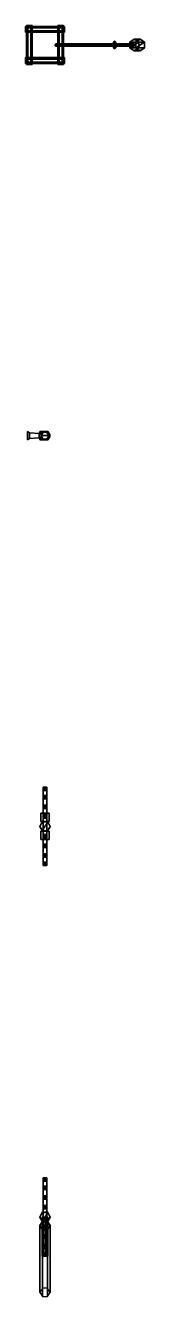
# Model space of a CAD drawing. Header units: millimetres. Extents: x -12.5 to 2.5, y -62 to 3.8.
# Drawn here: x -0.5 to 2.54, y -62.04 to -29.5 of the extents above; entities that cross this region are included whole.
import ezdxf

# ---------------------------------------------------------------- set-up
doc = ezdxf.new("R2010")
doc.units = ezdxf.units.MM

msp = doc.modelspace()

# ---------------------------------------------------------------- linework, layer by layer
for points in [[(0.5, -29.525, 0.19), (0.5, -29.562, 0.125), (-0.5, -29.562, 0.125), (-0.5, -29.525, 0.19)], [(-0.5, -29.675, 0.19), (-0.5, -29.525, 0.19), (-0.5, -29.562, 0.125), (-0.5, -29.637, 0.125)], [(-0.5, -29.675, 0.06), (-0.5, -29.525, 0.06), (-0.5, -29.562, -0.005), (-0.5, -29.637, -0.005)], [(0.5, -29.525, 0.06), (0.5, -29.562, -0.005), (-0.5, -29.562, -0.005), (-0.5, -29.525, 0.06)], [(-0.5, -29.637, 0.125), (-0.5, -29.562, 0.125), (-0.5, -29.525, 0.06), (-0.5, -29.675, 0.06)], [(0.5, -29.562, 0.125), (0.5, -29.525, 0.06), (-0.5, -29.525, 0.06), (-0.5, -29.562, 0.125)], [(0.5, -29.562, 0.385), (0.5, -29.525, 0.32), (-0.5, -29.525, 0.32), (-0.5, -29.562, 0.385)], [(-0.5, -29.637, 0.385), (-0.5, -29.562, 0.385), (-0.5, -29.525, 0.32), (-0.5, -29.675, 0.32)], [(0.5, -29.525, 0.32), (0.5, -29.562, 0.255), (-0.5, -29.562, 0.255), (-0.5, -29.525, 0.32)], [(-0.5, -29.675, 0.32), (-0.5, -29.525, 0.32), (-0.5, -29.562, 0.255), (-0.5, -29.637, 0.255)], [(0.5, -29.562, 0.255), (0.5, -29.525, 0.19), (-0.5, -29.525, 0.19), (-0.5, -29.562, 0.255)], [(-0.5, -29.637, 0.255), (-0.5, -29.562, 0.255), (-0.5, -29.525, 0.19), (-0.5, -29.675, 0.19)], [(-0.5, -29.637, 0.515), (-0.5, -29.562, 0.515), (-0.5, -29.525, 0.45), (-0.5, -29.675, 0.45)], [(0.5, -29.562, 0.515), (0.5, -29.525, 0.45), (-0.5, -29.525, 0.45), (-0.5, -29.562, 0.515)], [(-0.5, -29.675, 0.45), (-0.5, -29.525, 0.45), (-0.5, -29.562, 0.385), (-0.5, -29.637, 0.385)], [(0.5, -29.525, 0.45), (0.5, -29.562, 0.385), (-0.5, -29.562, 0.385), (-0.5, -29.525, 0.45)], [(0.5, -29.637, 0.515), (0.5, -29.562, 0.515), (-0.5, -29.562, 0.515), (-0.5, -29.637, 0.515)], [(-0.362, -29.5, 0.125), (-0.438, -29.5, 0.125), (-0.475, -29.5, 0.19), (-0.325, -29.5, 0.19)], [(-0.475, -29.5, 0.19), (-0.438, -29.5, 0.125), (-0.438, -30.5, 0.125), (-0.475, -30.5, 0.19)], [(-0.475, -29.5, 0.06), (-0.438, -29.5, -0.005), (-0.438, -30.5, -0.005), (-0.475, -30.5, 0.06)], [(-0.362, -29.5, -0.005), (-0.438, -29.5, -0.005), (-0.475, -29.5, 0.06), (-0.325, -29.5, 0.06)], [(-0.438, -29.5, 0.125), (-0.475, -29.5, 0.06), (-0.475, -30.5, 0.06), (-0.438, -30.5, 0.125)], [(-0.325, -29.5, 0.06), (-0.475, -29.5, 0.06), (-0.438, -29.5, 0.125), (-0.362, -29.5, 0.125)], [(-0.325, -29.5, 0.32), (-0.475, -29.5, 0.32), (-0.438, -29.5, 0.385), (-0.362, -29.5, 0.385)], [(-0.438, -29.5, 0.385), (-0.475, -29.5, 0.32), (-0.475, -30.5, 0.32), (-0.438, -30.5, 0.385)], [(-0.362, -29.5, 0.255), (-0.438, -29.5, 0.255), (-0.475, -29.5, 0.32), (-0.325, -29.5, 0.32)], [(-0.475, -29.5, 0.32), (-0.438, -29.5, 0.255), (-0.438, -30.5, 0.255), (-0.475, -30.5, 0.32)], [(-0.325, -29.5, 0.19), (-0.475, -29.5, 0.19), (-0.438, -29.5, 0.255), (-0.362, -29.5, 0.255)], [(-0.438, -29.5, 0.255), (-0.475, -29.5, 0.19), (-0.475, -30.5, 0.19), (-0.438, -30.5, 0.255)], [(-0.438, -29.5, 0.515), (-0.475, -29.5, 0.45), (-0.475, -30.5, 0.45), (-0.438, -30.5, 0.515)], [(-0.325, -29.5, 0.45), (-0.475, -29.5, 0.45), (-0.438, -29.5, 0.515), (-0.362, -29.5, 0.515)], [(-0.475, -29.5, 0.45), (-0.438, -29.5, 0.385), (-0.438, -30.5, 0.385), (-0.475, -30.5, 0.45)], [(-0.362, -29.5, 0.385), (-0.438, -29.5, 0.385), (-0.475, -29.5, 0.45), (-0.325, -29.5, 0.45)], [(-0.362, -29.5, 0.515), (-0.438, -29.5, 0.515), (-0.438, -30.5, 0.515), (-0.362, -30.5, 0.515)], [(-0.362, -29.5, 0.125), (-0.325, -29.5, 0.19), (-0.325, -30.5, 0.19), (-0.362, -30.5, 0.125)], [(-0.362, -29.5, -0.005), (-0.325, -29.5, 0.06), (-0.325, -30.5, 0.06), (-0.362, -30.5, -0.005)], [(-0.325, -29.5, 0.06), (-0.362, -29.5, 0.125), (-0.362, -30.5, 0.125), (-0.325, -30.5, 0.06)], [(-0.325, -29.5, 0.32), (-0.362, -29.5, 0.385), (-0.362, -30.5, 0.385), (-0.325, -30.5, 0.32)], [(-0.362, -29.5, 0.255), (-0.325, -29.5, 0.32), (-0.325, -30.5, 0.32), (-0.362, -30.5, 0.255)], [(-0.325, -29.5, 0.19), (-0.362, -29.5, 0.255), (-0.362, -30.5, 0.255), (-0.325, -30.5, 0.19)], [(-0.325, -29.5, 0.45), (-0.362, -29.5, 0.515), (-0.362, -30.5, 0.515), (-0.325, -30.5, 0.45)], [(-0.362, -29.5, 0.385), (-0.325, -29.5, 0.45), (-0.325, -30.5, 0.45), (-0.362, -30.5, 0.385)], [(0.325, -29.5, 0.19), (0.362, -29.5, 0.125), (0.362, -30.5, 0.125), (0.325, -30.5, 0.19)], [(0.438, -29.5, 0.125), (0.362, -29.5, 0.125), (0.325, -29.5, 0.19), (0.475, -29.5, 0.19)], [(0.438, -29.5, -0.005), (0.362, -29.5, -0.005), (0.325, -29.5, 0.06), (0.475, -29.5, 0.06)], [(0.325, -29.5, 0.06), (0.362, -29.5, -0.005), (0.362, -30.5, -0.005), (0.325, -30.5, 0.06)], [(0.475, -29.5, 0.06), (0.325, -29.5, 0.06), (0.362, -29.5, 0.125), (0.438, -29.5, 0.125)], [(0.362, -29.5, 0.125), (0.325, -29.5, 0.06), (0.325, -30.5, 0.06), (0.362, -30.5, 0.125)], [(0.362, -29.5, 0.385), (0.325, -29.5, 0.32), (0.325, -30.5, 0.32), (0.362, -30.5, 0.385)], [(0.475, -29.5, 0.32), (0.325, -29.5, 0.32), (0.362, -29.5, 0.385), (0.438, -29.5, 0.385)], [(0.325, -29.5, 0.32), (0.362, -29.5, 0.255), (0.362, -30.5, 0.255), (0.325, -30.5, 0.32)], [(0.438, -29.5, 0.255), (0.362, -29.5, 0.255), (0.325, -29.5, 0.32), (0.475, -29.5, 0.32)], [(0.362, -29.5, 0.255), (0.325, -29.5, 0.19), (0.325, -30.5, 0.19), (0.362, -30.5, 0.255)], [(0.475, -29.5, 0.19), (0.325, -29.5, 0.19), (0.362, -29.5, 0.255), (0.438, -29.5, 0.255)], [(0.475, -29.5, 0.45), (0.325, -29.5, 0.45), (0.362, -29.5, 0.515), (0.438, -29.5, 0.515)], [(0.362, -29.5, 0.515), (0.325, -29.5, 0.45), (0.325, -30.5, 0.45), (0.362, -30.5, 0.515)], [(0.438, -29.5, 0.385), (0.362, -29.5, 0.385), (0.325, -29.5, 0.45), (0.475, -29.5, 0.45)], [(0.325, -29.5, 0.45), (0.362, -29.5, 0.385), (0.362, -30.5, 0.385), (0.325, -30.5, 0.45)], [(0.438, -29.5, 0.515), (0.362, -29.5, 0.515), (0.362, -30.5, 0.515), (0.438, -30.5, 0.515)], [(0.438, -29.5, 0.125), (0.475, -29.5, 0.19), (0.475, -30.5, 0.19), (0.438, -30.5, 0.125)], [(0.438, -29.5, -0.005), (0.475, -29.5, 0.06), (0.475, -30.5, 0.06), (0.438, -30.5, -0.005)], [(0.475, -29.5, 0.06), (0.438, -29.5, 0.125), (0.438, -30.5, 0.125), (0.475, -30.5, 0.06)], [(0.475, -29.5, 0.32), (0.438, -29.5, 0.385), (0.438, -30.5, 0.385), (0.475, -30.5, 0.32)], [(0.438, -29.5, 0.255), (0.475, -29.5, 0.32), (0.475, -30.5, 0.32), (0.438, -30.5, 0.255)], [(0.475, -29.5, 0.19), (0.438, -29.5, 0.255), (0.438, -30.5, 0.255), (0.475, -30.5, 0.19)], [(0.475, -29.5, 0.45), (0.438, -29.5, 0.515), (0.438, -30.5, 0.515), (0.475, -30.5, 0.45)], [(0.438, -29.5, 0.385), (0.475, -29.5, 0.45), (0.475, -30.5, 0.45), (0.438, -30.5, 0.385)], [(0.5, -29.637, 0.125), (0.5, -29.562, 0.125), (0.5, -29.525, 0.19), (0.5, -29.675, 0.19)], [(0.5, -29.637, -0.005), (0.5, -29.562, -0.005), (0.5, -29.525, 0.06), (0.5, -29.675, 0.06)], [(0.5, -29.675, 0.06), (0.5, -29.525, 0.06), (0.5, -29.562, 0.125), (0.5, -29.637, 0.125)], [(0.5, -29.675, 0.32), (0.5, -29.525, 0.32), (0.5, -29.562, 0.385), (0.5, -29.637, 0.385)], [(0.5, -29.637, 0.255), (0.5, -29.562, 0.255), (0.5, -29.525, 0.32), (0.5, -29.675, 0.32)], [(0.5, -29.675, 0.19), (0.5, -29.525, 0.19), (0.5, -29.562, 0.255), (0.5, -29.637, 0.255)], [(0.5, -29.675, 0.45), (0.5, -29.525, 0.45), (0.5, -29.562, 0.515), (0.5, -29.637, 0.515)], [(0.5, -29.637, 0.385), (0.5, -29.562, 0.385), (0.5, -29.525, 0.45), (0.5, -29.675, 0.45)], [(0.5, -29.637, 0.125), (0.5, -29.675, 0.19), (-0.5, -29.675, 0.19), (-0.5, -29.637, 0.125)], [(0.5, -29.637, -0.005), (0.5, -29.675, 0.06), (-0.5, -29.675, 0.06), (-0.5, -29.637, -0.005)], [(0.5, -29.675, 0.06), (0.5, -29.637, 0.125), (-0.5, -29.637, 0.125), (-0.5, -29.675, 0.06)], [(0.5, -29.675, 0.32), (0.5, -29.637, 0.385), (-0.5, -29.637, 0.385), (-0.5, -29.675, 0.32)], [(0.5, -29.637, 0.255), (0.5, -29.675, 0.32), (-0.5, -29.675, 0.32), (-0.5, -29.637, 0.255)], [(0.5, -29.675, 0.19), (0.5, -29.637, 0.255), (-0.5, -29.637, 0.255), (-0.5, -29.675, 0.19)], [(0.5, -29.675, 0.45), (0.5, -29.637, 0.515), (-0.5, -29.637, 0.515), (-0.5, -29.675, 0.45)], [(0.5, -29.637, 0.385), (0.5, -29.675, 0.45), (-0.5, -29.675, 0.45), (-0.5, -29.637, 0.385)], [(1.78, -29.95, 1.27), (1.73, -30, 1.27), (1.75, -29.93, 1.47), (1.78, -29.9, 1.47)], [(1.73, -30, 1.27), (1.78, -30, 1.381), (1.78, -29.96, 1.47), (1.75, -29.93, 1.47)], [(1.78, -29.9, 1.47), (1.75, -29.93, 1.47), (1.78, -29.96, 1.47), (1.81, -29.93, 1.47)], [(1.83, -30, 1.27), (1.78, -29.95, 1.27), (1.78, -29.9, 1.47), (1.81, -29.93, 1.47)], [(1.78, -30, 1.381), (1.83, -30, 1.27), (1.81, -29.93, 1.47), (1.78, -29.96, 1.47)], [(2.43, -29.85, 0.324), (2.318, -29.925, 0.259), (2.167, -29.925, 0.519), (2.28, -29.85, 0.584)], [(2.28, -29.85, 0.584), (2.167, -29.925, 0.519), (2.167, -30.075, 0.519), (2.393, -29.925, 0.649)], [(2.318, -29.925, 0.259), (2.318, -30.075, 0.259), (2.167, -30.075, 0.519), (2.167, -29.925, 0.519)], [(2.393, -29.925, 0.649), (2.167, -30.075, 0.519), (2.28, -30.15, 0.584), (2.393, -30.075, 0.649)], [(2.542, -29.925, 0.389), (2.43, -29.85, 0.324), (2.28, -29.85, 0.584), (2.393, -29.925, 0.649)], [(2.542, -29.925, 0.389), (2.318, -30.075, 0.259), (2.318, -29.925, 0.259), (2.43, -29.85, 0.324)], [(2.542, -30.075, 0.389), (2.43, -30.15, 0.324), (2.318, -30.075, 0.259), (2.542, -29.925, 0.389)], [(2.542, -30.075, 0.389), (2.542, -29.925, 0.389), (2.393, -29.925, 0.649), (2.393, -30.075, 0.649)], [(2.28, -29.97, 0.584), (2.254, -30, 0.569), (0.254, -30, 4.033), (0.28, -29.97, 4.048)], [(0.28, -29.97, 4.048), (0.254, -30, 4.033), (0.28, -30.03, 4.048), (0.306, -30, 4.063)], [(2.254, -30, 0.569), (2.28, -30.03, 0.584), (0.28, -30.03, 4.048), (0.254, -30, 4.033)], [(0.28, -29.99), (0.27, -30), (0.27, -30, 4.005), (0.28, -29.99, 4.01)], [(0.27, -30), (0.28, -30.01), (0.28, -30.01, 4.01), (0.27, -30, 4.005)], [(2.306, -30, 0.599), (2.28, -29.97, 0.584), (0.28, -29.97, 4.048), (0.306, -30, 4.063)], [(0.29, -30), (0.28, -29.99), (0.28, -29.99, 4.01), (0.29, -30, 3.971)], [(2.28, -30.03, 0.584), (2.306, -30, 0.599), (0.306, -30, 4.063), (0.28, -30.03, 4.048)], [(0.28, -30.01), (0.29, -30), (0.29, -30, 3.971), (0.28, -30.01, 4.01)], [(1.78, -29.95), (1.73, -30), (1.73, -30, 1.27), (1.78, -29.95, 1.27)], [(1.78, -30, 1.381), (1.73, -30, 1.27), (1.75, -30.07, 1.47), (1.78, -30.04, 1.47)], [(1.73, -30, 1.27), (1.78, -30.05, 1.27), (1.78, -30.1, 1.47), (1.75, -30.07, 1.47)], [(1.73, -30), (1.78, -30.05), (1.78, -30.05, 1.27), (1.73, -30, 1.27)], [(1.78, -30.04, 1.47), (1.75, -30.07, 1.47), (1.78, -30.1, 1.47), (1.81, -30.07, 1.47)], [(1.83, -30), (1.78, -29.95), (1.78, -29.95, 1.27), (1.83, -30, 1.27)], [(1.83, -30, 1.27), (1.78, -30, 1.381), (1.78, -30.04, 1.47), (1.81, -30.07, 1.47)], [(1.78, -30.05, 1.27), (1.83, -30, 1.27), (1.81, -30.07, 1.47), (1.78, -30.1, 1.47)], [(1.78, -30.05), (1.83, -30), (1.83, -30, 1.27), (1.78, -30.05, 1.27)], [(2.318, -30.075, 0.259), (2.43, -30.15, 0.324), (2.28, -30.15, 0.584), (2.167, -30.075, 0.519)], [(2.43, -30.15, 0.324), (2.542, -30.075, 0.389), (2.393, -30.075, 0.649), (2.28, -30.15, 0.584)], [(0.5, -30.363, 0.125), (0.5, -30.325, 0.06), (-0.5, -30.325, 0.06), (-0.5, -30.363, 0.125)], [(0.5, -30.325, 0.06), (0.5, -30.363, -0.005), (-0.5, -30.363, -0.005), (-0.5, -30.325, 0.06)], [(-0.5, -30.438, 0.125), (-0.5, -30.363, 0.125), (-0.5, -30.325, 0.06), (-0.5, -30.475, 0.06)], [(-0.5, -30.475, 0.06), (-0.5, -30.325, 0.06), (-0.5, -30.363, -0.005), (-0.5, -30.438, -0.005)], [(0.5, -30.325, 0.19), (0.5, -30.363, 0.125), (-0.5, -30.363, 0.125), (-0.5, -30.325, 0.19)], [(-0.5, -30.475, 0.19), (-0.5, -30.325, 0.19), (-0.5, -30.363, 0.125), (-0.5, -30.438, 0.125)], [(0.5, -30.363, 0.255), (0.5, -30.325, 0.19), (-0.5, -30.325, 0.19), (-0.5, -30.363, 0.255)], [(-0.5, -30.438, 0.255), (-0.5, -30.363, 0.255), (-0.5, -30.325, 0.19), (-0.5, -30.475, 0.19)], [(-0.5, -30.475, 0.45), (-0.5, -30.325, 0.45), (-0.5, -30.363, 0.385), (-0.5, -30.438, 0.385)], [(0.5, -30.325, 0.45), (0.5, -30.363, 0.385), (-0.5, -30.363, 0.385), (-0.5, -30.325, 0.45)], [(0.5, -30.325, 0.32), (0.5, -30.363, 0.255), (-0.5, -30.363, 0.255), (-0.5, -30.325, 0.32)], [(-0.5, -30.475, 0.32), (-0.5, -30.325, 0.32), (-0.5, -30.363, 0.255), (-0.5, -30.438, 0.255)], [(0.5, -30.363, 0.385), (0.5, -30.325, 0.32), (-0.5, -30.325, 0.32), (-0.5, -30.363, 0.385)], [(-0.5, -30.438, 0.385), (-0.5, -30.363, 0.385), (-0.5, -30.325, 0.32), (-0.5, -30.475, 0.32)], [(-0.5, -30.438, 0.515), (-0.5, -30.363, 0.515), (-0.5, -30.325, 0.45), (-0.5, -30.475, 0.45)], [(0.5, -30.363, 0.515), (0.5, -30.325, 0.45), (-0.5, -30.325, 0.45), (-0.5, -30.363, 0.515)], [(0.5, -30.438, 0.515), (0.5, -30.363, 0.515), (-0.5, -30.363, 0.515), (-0.5, -30.438, 0.515)], [(0.5, -30.475, 0.06), (0.5, -30.438, 0.125), (-0.5, -30.438, 0.125), (-0.5, -30.475, 0.06)], [(0.5, -30.438, -0.005), (0.5, -30.475, 0.06), (-0.5, -30.475, 0.06), (-0.5, -30.438, -0.005)], [(0.5, -30.438, 0.125), (0.5, -30.475, 0.19), (-0.5, -30.475, 0.19), (-0.5, -30.438, 0.125)], [(0.5, -30.475, 0.19), (0.5, -30.438, 0.255), (-0.5, -30.438, 0.255), (-0.5, -30.475, 0.19)], [(0.5, -30.438, 0.385), (0.5, -30.475, 0.45), (-0.5, -30.475, 0.45), (-0.5, -30.438, 0.385)], [(0.5, -30.438, 0.255), (0.5, -30.475, 0.32), (-0.5, -30.475, 0.32), (-0.5, -30.438, 0.255)], [(0.5, -30.475, 0.32), (0.5, -30.438, 0.385), (-0.5, -30.438, 0.385), (-0.5, -30.475, 0.32)], [(0.5, -30.475, 0.45), (0.5, -30.438, 0.515), (-0.5, -30.438, 0.515), (-0.5, -30.475, 0.45)], [(-0.325, -30.5, 0.19), (-0.475, -30.5, 0.19), (-0.438, -30.5, 0.125), (-0.362, -30.5, 0.125)], [(-0.325, -30.5, 0.06), (-0.475, -30.5, 0.06), (-0.438, -30.5, -0.005), (-0.362, -30.5, -0.005)], [(-0.362, -30.5, 0.125), (-0.438, -30.5, 0.125), (-0.475, -30.5, 0.06), (-0.325, -30.5, 0.06)], [(-0.362, -30.5, 0.385), (-0.438, -30.5, 0.385), (-0.475, -30.5, 0.32), (-0.325, -30.5, 0.32)], [(-0.325, -30.5, 0.32), (-0.475, -30.5, 0.32), (-0.438, -30.5, 0.255), (-0.362, -30.5, 0.255)], [(-0.362, -30.5, 0.255), (-0.438, -30.5, 0.255), (-0.475, -30.5, 0.19), (-0.325, -30.5, 0.19)], [(-0.362, -30.5, 0.515), (-0.438, -30.5, 0.515), (-0.475, -30.5, 0.45), (-0.325, -30.5, 0.45)], [(-0.325, -30.5, 0.45), (-0.475, -30.5, 0.45), (-0.438, -30.5, 0.385), (-0.362, -30.5, 0.385)], [(0.475, -30.5, 0.19), (0.325, -30.5, 0.19), (0.362, -30.5, 0.125), (0.438, -30.5, 0.125)], [(0.475, -30.5, 0.06), (0.325, -30.5, 0.06), (0.362, -30.5, -0.005), (0.438, -30.5, -0.005)], [(0.438, -30.5, 0.125), (0.362, -30.5, 0.125), (0.325, -30.5, 0.06), (0.475, -30.5, 0.06)], [(0.438, -30.5, 0.385), (0.362, -30.5, 0.385), (0.325, -30.5, 0.32), (0.475, -30.5, 0.32)], [(0.475, -30.5, 0.32), (0.325, -30.5, 0.32), (0.362, -30.5, 0.255), (0.438, -30.5, 0.255)], [(0.438, -30.5, 0.255), (0.362, -30.5, 0.255), (0.325, -30.5, 0.19), (0.475, -30.5, 0.19)], [(0.438, -30.5, 0.515), (0.362, -30.5, 0.515), (0.325, -30.5, 0.45), (0.475, -30.5, 0.45)], [(0.475, -30.5, 0.45), (0.325, -30.5, 0.45), (0.362, -30.5, 0.385), (0.438, -30.5, 0.385)], [(0.5, -30.475, 0.06), (0.5, -30.325, 0.06), (0.5, -30.363, 0.125), (0.5, -30.438, 0.125)], [(0.5, -30.438, -0.005), (0.5, -30.363, -0.005), (0.5, -30.325, 0.06), (0.5, -30.475, 0.06)], [(0.5, -30.438, 0.125), (0.5, -30.363, 0.125), (0.5, -30.325, 0.19), (0.5, -30.475, 0.19)], [(0.5, -30.475, 0.19), (0.5, -30.325, 0.19), (0.5, -30.363, 0.255), (0.5, -30.438, 0.255)], [(0.5, -30.438, 0.385), (0.5, -30.363, 0.385), (0.5, -30.325, 0.45), (0.5, -30.475, 0.45)], [(0.5, -30.438, 0.255), (0.5, -30.363, 0.255), (0.5, -30.325, 0.32), (0.5, -30.475, 0.32)], [(0.5, -30.475, 0.32), (0.5, -30.325, 0.32), (0.5, -30.363, 0.385), (0.5, -30.438, 0.385)], [(0.5, -30.475, 0.45), (0.5, -30.325, 0.45), (0.5, -30.363, 0.515), (0.5, -30.438, 0.515)], [(-0.4, -40.071, 4.481), (-0.4, -39.929, 4.481), (-0.45, -39.894, 4.516), (-0.45, -40.106, 4.516)], [(-0.4, -39.929, 4.481), (-0.4, -39.929, 4.339), (-0.45, -39.894, 4.304), (-0.45, -39.894, 4.516)], [(-0.4, -39.929, 4.339), (-0.4, -40.071, 4.339), (-0.45, -40.106, 4.304), (-0.45, -39.894, 4.304)], [(-0.4, -39.929, 4.339), (-0.4, -39.929, 4.481), (-0.45, -39.894, 4.516), (-0.45, -39.894, 4.304)], [(-0.4, -39.929, 4.481), (-0.4, -40.071, 4.481), (-0.45, -40.106, 4.516), (-0.45, -39.894, 4.516)], [(-0.4, -40.071, 4.339), (-0.4, -39.929, 4.339), (-0.45, -39.894, 4.304), (-0.45, -40.106, 4.304)], [(-0.15, -40.053, 4.463), (-0.15, -39.947, 4.463), (-0.4, -39.929, 4.481), (-0.4, -40.071, 4.481)], [(-0.15, -39.947, 4.463), (-0.15, -39.947, 4.357), (-0.4, -39.929, 4.339), (-0.4, -39.929, 4.481)], [(-0.15, -39.947, 4.357), (-0.15, -40.053, 4.357), (-0.4, -40.071, 4.339), (-0.4, -39.929, 4.339)], [(-0.15, -39.947, 4.357), (-0.15, -39.947, 4.463), (-0.4, -39.929, 4.481), (-0.4, -39.929, 4.339)], [(-0.15, -40.053, 4.357), (-0.15, -39.947, 4.357), (-0.4, -39.929, 4.339), (-0.4, -40.071, 4.339)], [(-0.15, -39.947, 4.463), (-0.15, -40.053, 4.463), (-0.4, -40.071, 4.481), (-0.4, -39.929, 4.481)], [(-0.1, -40.053, 4.463), (-0.1, -39.947, 4.463), (-0.15, -39.947, 4.463), (-0.15, -40.053, 4.463)], [(-0.1, -39.947, 4.463), (-0.1, -39.947, 4.357), (-0.15, -39.947, 4.357), (-0.15, -39.947, 4.463)], [(-0.1, -39.947, 4.357), (-0.1, -40.053, 4.357), (-0.15, -40.053, 4.357), (-0.15, -39.947, 4.357)], [(-0.1, -39.947, 4.357), (-0.1, -39.947, 4.463), (-0.15, -39.947, 4.463), (-0.15, -39.947, 4.357)], [(-0.1, -40.053, 4.357), (-0.1, -39.947, 4.357), (-0.15, -39.947, 4.357), (-0.15, -40.053, 4.357)], [(-0.1, -39.947, 4.463), (-0.1, -40.053, 4.463), (-0.15, -40.053, 4.463), (-0.15, -39.947, 4.463)], [(0.06, -39.9, 4.42), (0.07, -39.89, 4.41), (-0.13, -39.89, 4.41), (-0.12, -39.9, 4.42)], [(0.07, -39.89, 4.41), (0.06, -39.9, 4.4), (-0.12, -39.9, 4.4), (-0.13, -39.89, 4.41)], [(-0.12, -39.9, 4.42), (-0.13, -39.89, 4.41), (-0.13, -39.95, 4.41), (-0.12, -39.95, 4.42)], [(-0.13, -39.89, 4.41), (-0.12, -39.9, 4.4), (-0.12, -39.95, 4.4), (-0.13, -39.95, 4.41)], [(0.05, -39.91, 4.41), (0.06, -39.9, 4.42), (-0.12, -39.9, 4.42), (-0.11, -39.91, 4.41)], [(0.06, -39.9, 4.4), (0.05, -39.91, 4.41), (-0.11, -39.91, 4.41), (-0.12, -39.9, 4.4)], [(-0.11, -39.91, 4.41), (-0.12, -39.9, 4.42), (-0.12, -39.95, 4.42), (-0.11, -39.95, 4.41)], [(-0.12, -39.9, 4.4), (-0.11, -39.91, 4.41), (-0.11, -39.95, 4.41), (-0.12, -39.95, 4.4)], [(-0.05, -39.913), (-0.1, -40), (-0.1, -40, 4.5), (-0.05, -39.913, 4.5)], [(0.05, -39.913, 4.5), (-0.05, -39.913, 4.5), (-0.1, -40, 4.5), (0.1, -40, 4.5)], [(-0.1, -39.947, 4.357), (-0.1, -40.053, 4.357), (-0.1, -40.053, 4.463), (-0.1, -39.947, 4.463)], [(-0.1, -40.053, 4.357), (-0.1, -39.947, 4.357), (-0.1, -39.947, 4.463), (-0.1, -40.053, 4.463)], [(-0.1, -40), (-0.05, -40.087), (-0.05, -40.087, 4.5), (-0.1, -40, 4.5)], [(0.1, -40, 4.5), (-0.1, -40, 4.5), (-0.05, -40.087, 4.5), (0.05, -40.087, 4.5)], [(0.05, -39.913), (-0.05, -39.913), (-0.05, -39.913, 4.5), (0.05, -39.913, 4.5)], [(0.11, -39.98, 4.4), (0.1, -39.99, 4.41), (0.05, -39.91, 4.41), (0.06, -39.9, 4.4)], [(0.1, -39.99, 4.41), (0.11, -39.98, 4.42), (0.06, -39.9, 4.42), (0.05, -39.91, 4.41)], [(0.1, -40), (0.05, -39.913), (0.05, -39.913, 4.5), (0.1, -40, 4.5)], [(0.05, -40.087), (0.1, -40), (0.1, -40, 4.5), (0.05, -40.087, 4.5)], [(0.06, -40.1, 4.4), (0.05, -40.09, 4.41), (0.1, -40.01, 4.41), (0.11, -40.02, 4.4)], [(0.05, -40.09, 4.41), (0.06, -40.1, 4.42), (0.11, -40.02, 4.42), (0.1, -40.01, 4.41)], [(0.12, -39.97, 4.41), (0.11, -39.98, 4.4), (0.06, -39.9, 4.4), (0.07, -39.89, 4.41)], [(0.11, -39.98, 4.42), (0.12, -39.97, 4.41), (0.07, -39.89, 4.41), (0.06, -39.9, 4.42)], [(0.11, -40.02, 4.4), (0.1, -40.01, 4.41), (0.1, -39.99, 4.41), (0.11, -39.98, 4.4)], [(0.1, -40.01, 4.41), (0.11, -40.02, 4.42), (0.11, -39.98, 4.42), (0.1, -39.99, 4.41)], [(0.12, -40.03, 4.41), (0.11, -40.02, 4.4), (0.11, -39.98, 4.4), (0.12, -39.97, 4.41)], [(0.11, -40.02, 4.42), (0.12, -40.03, 4.41), (0.12, -39.97, 4.41), (0.11, -39.98, 4.42)], [(-0.4, -40.071, 4.339), (-0.4, -40.071, 4.481), (-0.45, -40.106, 4.516), (-0.45, -40.106, 4.304)], [(-0.4, -40.071, 4.481), (-0.4, -40.071, 4.339), (-0.45, -40.106, 4.304), (-0.45, -40.106, 4.516)], [(-0.15, -40.053, 4.357), (-0.15, -40.053, 4.463), (-0.4, -40.071, 4.481), (-0.4, -40.071, 4.339)], [(-0.15, -40.053, 4.463), (-0.15, -40.053, 4.357), (-0.4, -40.071, 4.339), (-0.4, -40.071, 4.481)], [(-0.1, -40.053, 4.357), (-0.1, -40.053, 4.463), (-0.15, -40.053, 4.463), (-0.15, -40.053, 4.357)], [(-0.1, -40.053, 4.463), (-0.1, -40.053, 4.357), (-0.15, -40.053, 4.357), (-0.15, -40.053, 4.463)], [(-0.12, -40.1, 4.4), (-0.13, -40.11, 4.41), (-0.13, -40.05, 4.41), (-0.12, -40.05, 4.4)], [(-0.13, -40.11, 4.41), (-0.12, -40.1, 4.42), (-0.12, -40.05, 4.42), (-0.13, -40.05, 4.41)], [(0.06, -40.1, 4.4), (0.07, -40.11, 4.41), (-0.13, -40.11, 4.41), (-0.12, -40.1, 4.4)], [(0.07, -40.11, 4.41), (0.06, -40.1, 4.42), (-0.12, -40.1, 4.42), (-0.13, -40.11, 4.41)], [(-0.11, -40.09, 4.41), (-0.12, -40.1, 4.4), (-0.12, -40.05, 4.4), (-0.11, -40.05, 4.41)], [(-0.12, -40.1, 4.42), (-0.11, -40.09, 4.41), (-0.11, -40.05, 4.41), (-0.12, -40.05, 4.42)], [(0.05, -40.09, 4.41), (0.06, -40.1, 4.4), (-0.12, -40.1, 4.4), (-0.11, -40.09, 4.41)], [(0.06, -40.1, 4.42), (0.05, -40.09, 4.41), (-0.11, -40.09, 4.41), (-0.12, -40.1, 4.42)], [(-0.05, -40.087), (0.05, -40.087), (0.05, -40.087, 4.5), (-0.05, -40.087, 4.5)], [(0.07, -40.11, 4.41), (0.06, -40.1, 4.4), (0.11, -40.02, 4.4), (0.12, -40.03, 4.41)], [(0.06, -40.1, 4.42), (0.07, -40.11, 4.41), (0.12, -40.03, 4.41), (0.11, -40.02, 4.42)], [(-0.025, -48.997, 6.22), (-0.05, -49.04, 6.22), (-0.02, -49.04, 6.32), (-0.01, -49.023, 6.32)], [(0.025, -48.997, 6.22), (-0.025, -49.083, 6.22), (-0.05, -49.04, 6.22), (-0.025, -48.997, 6.22)], [(-0.05, -51, 6.02), (-0.05, -51, 6.12), (-0.05, -49, 6.12), (-0.05, -49, 6.02)], [(0.05, -49, 6.02), (0.05, -51, 6.02), (-0.05, -51, 6.02), (-0.05, -49, 6.02)], [(-0.05, -49, 6.12), (-0.05, -51, 6.12), (0.05, -51, 6.12), (0.05, -49, 6.12)], [(-0.05, -49, 6.02), (-0.05, -49, 6.12), (0.05, -49, 6.12), (0.05, -49, 6.02)], [(-0.05, -49.04, 6.22), (-0.025, -49.083, 6.22), (-0.01, -49.057, 6.32), (-0.02, -49.04, 6.32)], [(0.025, -48.997, 6.22), (-0.025, -48.997, 6.22), (-0.01, -49.023, 6.32), (0.01, -49.023, 6.32)], [(0.05, -49.04, 6.22), (0.025, -49.083, 6.22), (-0.025, -49.083, 6.22), (0.025, -48.997, 6.22)], [(-0.025, -49.083, 6.22), (0.025, -49.083, 6.22), (0.01, -49.057, 6.32), (-0.01, -49.057, 6.32)], [(-0.01, -49.023, 6.32), (-0.02, -49.04, 6.32), (-0.01, -49.057, 6.32), (0.01, -49.023, 6.32)], [(0.01, -49.023, 6.32), (-0.01, -49.057, 6.32), (0.01, -49.057, 6.32), (0.02, -49.04, 6.32)], [(0, -49.03, 6.12), (-0.01, -49.04, 6.12), (-0.01, -49.04, 6.22), (0, -49.03, 6.22)], [(-0.01, -49.04, 6.12), (0, -49.05, 6.12), (0, -49.05, 6.22), (-0.01, -49.04, 6.22)], [(0.01, -49.04, 6.12), (0, -49.03, 6.12), (0, -49.03, 6.22), (0.01, -49.04, 6.22)], [(0, -49.05, 6.12), (0.01, -49.04, 6.12), (0.01, -49.04, 6.22), (0, -49.05, 6.22)], [(0.05, -49.04, 6.22), (0.025, -48.997, 6.22), (0.01, -49.023, 6.32), (0.02, -49.04, 6.32)], [(0.025, -49.083, 6.22), (0.05, -49.04, 6.22), (0.02, -49.04, 6.32), (0.01, -49.057, 6.32)], [(0.05, -49, 6.12), (0.05, -51, 6.12), (0.05, -51, 6.02), (0.05, -49, 6.02)], [(-0.025, -49.207, 6.22), (-0.05, -49.25, 6.22), (-0.02, -49.25, 6.32), (-0.01, -49.233, 6.32)], [(0.025, -49.207, 6.22), (-0.025, -49.293, 6.22), (-0.05, -49.25, 6.22), (-0.025, -49.207, 6.22)], [(-0.05, -49.25, 6.22), (-0.025, -49.293, 6.22), (-0.01, -49.267, 6.32), (-0.02, -49.25, 6.32)], [(0.025, -49.207, 6.22), (-0.025, -49.207, 6.22), (-0.01, -49.233, 6.32), (0.01, -49.233, 6.32)], [(0.05, -49.25, 6.22), (0.025, -49.293, 6.22), (-0.025, -49.293, 6.22), (0.025, -49.207, 6.22)], [(-0.025, -49.293, 6.22), (0.025, -49.293, 6.22), (0.01, -49.267, 6.32), (-0.01, -49.267, 6.32)], [(-0.01, -49.233, 6.32), (-0.02, -49.25, 6.32), (-0.01, -49.267, 6.32), (0.01, -49.233, 6.32)], [(0.01, -49.233, 6.32), (-0.01, -49.267, 6.32), (0.01, -49.267, 6.32), (0.02, -49.25, 6.32)], [(0, -49.24, 6.12), (-0.01, -49.25, 6.12), (-0.01, -49.25, 6.22), (0, -49.24, 6.22)], [(-0.01, -49.25, 6.12), (0, -49.26, 6.12), (0, -49.26, 6.22), (-0.01, -49.25, 6.22)], [(0.01, -49.25, 6.12), (0, -49.24, 6.12), (0, -49.24, 6.22), (0.01, -49.25, 6.22)], [(0, -49.26, 6.12), (0.01, -49.25, 6.12), (0.01, -49.25, 6.22), (0, -49.26, 6.22)], [(0.05, -49.25, 6.22), (0.025, -49.207, 6.22), (0.01, -49.233, 6.32), (0.02, -49.25, 6.32)], [(0.025, -49.293, 6.22), (0.05, -49.25, 6.22), (0.02, -49.25, 6.32), (0.01, -49.267, 6.32)], [(0.106, -49.664), (-0.106, -49.664), (-0.106, -49.664, 1.2), (0.106, -49.664, 1.2)], [(-0.106, -49.664), (-0.106, -49.876), (-0.106, -49.876, 1.2), (-0.106, -49.664, 1.2)], [(0.106, -49.664, 1.2), (-0.106, -49.664, 1.2), (-0.106, -49.876, 1.2), (0.106, -49.876, 1.2)], [(-0.025, -49.457, 6.22), (-0.05, -49.5, 6.22), (-0.02, -49.5, 6.32), (-0.01, -49.483, 6.32)], [(0.025, -49.457, 6.22), (-0.025, -49.543, 6.22), (-0.05, -49.5, 6.22), (-0.025, -49.457, 6.22)], [(-0.05, -49.5, 6.22), (-0.025, -49.543, 6.22), (-0.01, -49.517, 6.32), (-0.02, -49.5, 6.32)], [(-0.025, -49.707, 6.22), (-0.05, -49.75, 6.22), (-0.02, -49.75, 6.32), (-0.01, -49.733, 6.32)], [(0.025, -49.707, 6.22), (-0.025, -49.793, 6.22), (-0.05, -49.75, 6.22), (-0.025, -49.707, 6.22)], [(-0.05, -49.75, 6.22), (-0.025, -49.793, 6.22), (-0.01, -49.767, 6.32), (-0.02, -49.75, 6.32)], [(0.025, -49.457, 6.22), (-0.025, -49.457, 6.22), (-0.01, -49.483, 6.32), (0.01, -49.483, 6.32)], [(0.05, -49.5, 6.22), (0.025, -49.543, 6.22), (-0.025, -49.543, 6.22), (0.025, -49.457, 6.22)], [(-0.025, -49.543, 6.22), (0.025, -49.543, 6.22), (0.01, -49.517, 6.32), (-0.01, -49.517, 6.32)], [(0.025, -49.707, 6.22), (-0.025, -49.707, 6.22), (-0.01, -49.733, 6.32), (0.01, -49.733, 6.32)], [(0.05, -49.75, 6.22), (0.025, -49.793, 6.22), (-0.025, -49.793, 6.22), (0.025, -49.707, 6.22)], [(-0.025, -49.793, 6.22), (0.025, -49.793, 6.22), (0.01, -49.767, 6.32), (-0.01, -49.767, 6.32)], [(-0.01, -49.483, 6.32), (-0.02, -49.5, 6.32), (-0.01, -49.517, 6.32), (0.01, -49.483, 6.32)], [(-0.01, -49.733, 6.32), (-0.02, -49.75, 6.32), (-0.01, -49.767, 6.32), (0.01, -49.733, 6.32)], [(0.01, -49.483, 6.32), (-0.01, -49.517, 6.32), (0.01, -49.517, 6.32), (0.02, -49.5, 6.32)], [(0, -49.49, 6.12), (-0.01, -49.5, 6.12), (-0.01, -49.5, 6.22), (0, -49.49, 6.22)], [(-0.01, -49.5, 6.12), (0, -49.51, 6.12), (0, -49.51, 6.22), (-0.01, -49.5, 6.22)], [(0.01, -49.733, 6.32), (-0.01, -49.767, 6.32), (0.01, -49.767, 6.32), (0.02, -49.75, 6.32)], [(0, -49.74, 6.12), (-0.01, -49.75, 6.12), (-0.01, -49.75, 6.22), (0, -49.74, 6.22)], [(-0.01, -49.75, 6.12), (0, -49.76, 6.12), (0, -49.76, 6.22), (-0.01, -49.75, 6.22)], [(0.01, -49.5, 6.12), (0, -49.49, 6.12), (0, -49.49, 6.22), (0.01, -49.5, 6.22)], [(0, -49.51, 6.12), (0.01, -49.5, 6.12), (0.01, -49.5, 6.22), (0, -49.51, 6.22)], [(0.01, -49.75, 6.12), (0, -49.74, 6.12), (0, -49.74, 6.22), (0.01, -49.75, 6.22)], [(0, -49.76, 6.12), (0.01, -49.75, 6.12), (0.01, -49.75, 6.22), (0, -49.76, 6.22)], [(0.05, -49.5, 6.22), (0.025, -49.457, 6.22), (0.01, -49.483, 6.32), (0.02, -49.5, 6.32)], [(0.025, -49.543, 6.22), (0.05, -49.5, 6.22), (0.02, -49.5, 6.32), (0.01, -49.517, 6.32)], [(0.05, -49.75, 6.22), (0.025, -49.707, 6.22), (0.01, -49.733, 6.32), (0.02, -49.75, 6.32)], [(0.025, -49.793, 6.22), (0.05, -49.75, 6.22), (0.02, -49.75, 6.32), (0.01, -49.767, 6.32)], [(0.106, -49.876), (0.106, -49.664), (0.106, -49.664, 1.2), (0.106, -49.876, 1.2)], [(-0.07, -49.879, 0.5), (-0.14, -50, 0.5), (-0.13, -50, 6.5), (-0.065, -49.887, 6.5)], [(-0.14, -50, 0.5), (-0.07, -50.121, 0.5), (-0.065, -50.113, 6.5), (-0.13, -50, 6.5)], [(-0.065, -49.887, 6.5), (-0.13, -50, 6.5), (-0.065, -50.113, 6.5), (0.065, -49.887, 6.5)], [(-0.106, -49.876), (0.106, -49.876), (0.106, -49.876, 1.2), (-0.106, -49.876, 1.2)], [(0.07, -49.879, 0.5), (-0.07, -49.879, 0.5), (-0.065, -49.887, 6.5), (0.065, -49.887, 6.5)], [(0.065, -49.887, 6.5), (-0.065, -50.113, 6.5), (0.065, -50.113, 6.5), (0.13, -50, 6.5)], [(0.14, -50, 0.5), (0.07, -49.879, 0.5), (0.065, -49.887, 6.5), (0.13, -50, 6.5)], [(0.07, -50.121, 0.5), (0.14, -50, 0.5), (0.13, -50, 6.5), (0.065, -50.113, 6.5)], [(-0.106, -50.124), (-0.106, -50.336), (-0.106, -50.336, 1.2), (-0.106, -50.124, 1.2)], [(0.106, -50.124), (-0.106, -50.124), (-0.106, -50.124, 1.2), (0.106, -50.124, 1.2)], [(0.106, -50.124, 1.2), (-0.106, -50.124, 1.2), (-0.106, -50.336, 1.2), (0.106, -50.336, 1.2)], [(-0.106, -50.336), (0.106, -50.336), (0.106, -50.336, 1.2), (-0.106, -50.336, 1.2)], [(-0.07, -50.121, 0.5), (0.07, -50.121, 0.5), (0.065, -50.113, 6.5), (-0.065, -50.113, 6.5)], [(-0.025, -50.207, 6.22), (-0.05, -50.25, 6.22), (-0.02, -50.25, 6.32), (-0.01, -50.233, 6.32)], [(0.025, -50.207, 6.22), (-0.025, -50.293, 6.22), (-0.05, -50.25, 6.22), (-0.025, -50.207, 6.22)], [(-0.05, -50.25, 6.22), (-0.025, -50.293, 6.22), (-0.01, -50.267, 6.32), (-0.02, -50.25, 6.32)], [(0.025, -50.207, 6.22), (-0.025, -50.207, 6.22), (-0.01, -50.233, 6.32), (0.01, -50.233, 6.32)], [(0.05, -50.25, 6.22), (0.025, -50.293, 6.22), (-0.025, -50.293, 6.22), (0.025, -50.207, 6.22)], [(-0.025, -50.293, 6.22), (0.025, -50.293, 6.22), (0.01, -50.267, 6.32), (-0.01, -50.267, 6.32)], [(-0.01, -50.233, 6.32), (-0.02, -50.25, 6.32), (-0.01, -50.267, 6.32), (0.01, -50.233, 6.32)], [(0.01, -50.233, 6.32), (-0.01, -50.267, 6.32), (0.01, -50.267, 6.32), (0.02, -50.25, 6.32)], [(0, -50.24, 6.12), (-0.01, -50.25, 6.12), (-0.01, -50.25, 6.22), (0, -50.24, 6.22)], [(-0.01, -50.25, 6.12), (0, -50.26, 6.12), (0, -50.26, 6.22), (-0.01, -50.25, 6.22)], [(0.01, -50.25, 6.12), (0, -50.24, 6.12), (0, -50.24, 6.22), (0.01, -50.25, 6.22)], [(0, -50.26, 6.12), (0.01, -50.25, 6.12), (0.01, -50.25, 6.22), (0, -50.26, 6.22)], [(0.05, -50.25, 6.22), (0.025, -50.207, 6.22), (0.01, -50.233, 6.32), (0.02, -50.25, 6.32)], [(0.025, -50.293, 6.22), (0.05, -50.25, 6.22), (0.02, -50.25, 6.32), (0.01, -50.267, 6.32)], [(0.106, -50.336), (0.106, -50.124), (0.106, -50.124, 1.2), (0.106, -50.336, 1.2)], [(-0.025, -50.457, 6.22), (-0.05, -50.5, 6.22), (-0.02, -50.5, 6.32), (-0.01, -50.483, 6.32)], [(0.025, -50.457, 6.22), (-0.025, -50.543, 6.22), (-0.05, -50.5, 6.22), (-0.025, -50.457, 6.22)], [(-0.05, -50.5, 6.22), (-0.025, -50.543, 6.22), (-0.01, -50.517, 6.32), (-0.02, -50.5, 6.32)], [(-0.025, -50.707, 6.22), (-0.05, -50.75, 6.22), (-0.02, -50.75, 6.32), (-0.01, -50.733, 6.32)], [(0.025, -50.707, 6.22), (-0.025, -50.793, 6.22), (-0.05, -50.75, 6.22), (-0.025, -50.707, 6.22)], [(-0.05, -50.75, 6.22), (-0.025, -50.793, 6.22), (-0.01, -50.767, 6.32), (-0.02, -50.75, 6.32)], [(0.025, -50.457, 6.22), (-0.025, -50.457, 6.22), (-0.01, -50.483, 6.32), (0.01, -50.483, 6.32)], [(0.05, -50.5, 6.22), (0.025, -50.543, 6.22), (-0.025, -50.543, 6.22), (0.025, -50.457, 6.22)], [(-0.025, -50.543, 6.22), (0.025, -50.543, 6.22), (0.01, -50.517, 6.32), (-0.01, -50.517, 6.32)], [(0.025, -50.707, 6.22), (-0.025, -50.707, 6.22), (-0.01, -50.733, 6.32), (0.01, -50.733, 6.32)], [(0.05, -50.75, 6.22), (0.025, -50.793, 6.22), (-0.025, -50.793, 6.22), (0.025, -50.707, 6.22)], [(-0.01, -50.483, 6.32), (-0.02, -50.5, 6.32), (-0.01, -50.517, 6.32), (0.01, -50.483, 6.32)], [(-0.01, -50.733, 6.32), (-0.02, -50.75, 6.32), (-0.01, -50.767, 6.32), (0.01, -50.733, 6.32)], [(0.01, -50.483, 6.32), (-0.01, -50.517, 6.32), (0.01, -50.517, 6.32), (0.02, -50.5, 6.32)], [(0, -50.49, 6.12), (-0.01, -50.5, 6.12), (-0.01, -50.5, 6.22), (0, -50.49, 6.22)], [(-0.01, -50.5, 6.12), (0, -50.51, 6.12), (0, -50.51, 6.22), (-0.01, -50.5, 6.22)], [(0.01, -50.733, 6.32), (-0.01, -50.767, 6.32), (0.01, -50.767, 6.32), (0.02, -50.75, 6.32)], [(0, -50.74, 6.12), (-0.01, -50.75, 6.12), (-0.01, -50.75, 6.22), (0, -50.74, 6.22)], [(-0.01, -50.75, 6.12), (0, -50.76, 6.12), (0, -50.76, 6.22), (-0.01, -50.75, 6.22)], [(0.01, -50.5, 6.12), (0, -50.49, 6.12), (0, -50.49, 6.22), (0.01, -50.5, 6.22)], [(0, -50.51, 6.12), (0.01, -50.5, 6.12), (0.01, -50.5, 6.22), (0, -50.51, 6.22)], [(0.01, -50.75, 6.12), (0, -50.74, 6.12), (0, -50.74, 6.22), (0.01, -50.75, 6.22)], [(0, -50.76, 6.12), (0.01, -50.75, 6.12), (0.01, -50.75, 6.22), (0, -50.76, 6.22)], [(0.05, -50.5, 6.22), (0.025, -50.457, 6.22), (0.01, -50.483, 6.32), (0.02, -50.5, 6.32)], [(0.025, -50.543, 6.22), (0.05, -50.5, 6.22), (0.02, -50.5, 6.32), (0.01, -50.517, 6.32)], [(0.05, -50.75, 6.22), (0.025, -50.707, 6.22), (0.01, -50.733, 6.32), (0.02, -50.75, 6.32)], [(0.025, -50.793, 6.22), (0.05, -50.75, 6.22), (0.02, -50.75, 6.32), (0.01, -50.767, 6.32)], [(-0.025, -50.917, 6.22), (-0.05, -50.96, 6.22), (-0.02, -50.96, 6.32), (-0.01, -50.943, 6.32)], [(0.025, -50.917, 6.22), (-0.025, -51.003, 6.22), (-0.05, -50.96, 6.22), (-0.025, -50.917, 6.22)], [(-0.05, -50.96, 6.22), (-0.025, -51.003, 6.22), (-0.01, -50.977, 6.32), (-0.02, -50.96, 6.32)], [(0.05, -51, 6.02), (0.05, -51, 6.12), (-0.05, -51, 6.12), (-0.05, -51, 6.02)], [(-0.025, -50.793, 6.22), (0.025, -50.793, 6.22), (0.01, -50.767, 6.32), (-0.01, -50.767, 6.32)], [(0.025, -50.917, 6.22), (-0.025, -50.917, 6.22), (-0.01, -50.943, 6.32), (0.01, -50.943, 6.32)], [(0.05, -50.96, 6.22), (0.025, -51.003, 6.22), (-0.025, -51.003, 6.22), (0.025, -50.917, 6.22)], [(-0.025, -51.003, 6.22), (0.025, -51.003, 6.22), (0.01, -50.977, 6.32), (-0.01, -50.977, 6.32)], [(-0.01, -50.943, 6.32), (-0.02, -50.96, 6.32), (-0.01, -50.977, 6.32), (0.01, -50.943, 6.32)], [(0.01, -50.943, 6.32), (-0.01, -50.977, 6.32), (0.01, -50.977, 6.32), (0.02, -50.96, 6.32)], [(0, -50.95, 6.12), (-0.01, -50.96, 6.12), (-0.01, -50.96, 6.22), (0, -50.95, 6.22)], [(-0.01, -50.96, 6.12), (0, -50.97, 6.12), (0, -50.97, 6.22), (-0.01, -50.96, 6.22)], [(0.01, -50.96, 6.12), (0, -50.95, 6.12), (0, -50.95, 6.22), (0.01, -50.96, 6.22)], [(0, -50.97, 6.12), (0.01, -50.96, 6.12), (0.01, -50.96, 6.22), (0, -50.97, 6.22)], [(0.05, -50.96, 6.22), (0.025, -50.917, 6.22), (0.01, -50.943, 6.32), (0.02, -50.96, 6.32)], [(0.025, -51.003, 6.22), (0.05, -50.96, 6.22), (0.02, -50.96, 6.32), (0.01, -50.977, 6.32)], [(-0.025, -58.997, 5.72), (-0.05, -59.04, 5.72), (-0.02, -59.04, 5.82), (-0.01, -59.023, 5.82)], [(0.025, -58.997, 5.72), (-0.025, -59.083, 5.72), (-0.05, -59.04, 5.72), (-0.025, -58.997, 5.72)], [(-0.05, -61, 5.52), (-0.05, -61, 5.62), (-0.05, -59, 5.62), (-0.05, -59, 5.52)], [(-0.05, -59, 5.52), (-0.05, -59, 5.62), (0.05, -59, 5.62), (0.05, -59, 5.52)], [(0.05, -59, 5.52), (0.05, -61, 5.52), (-0.05, -61, 5.52), (-0.05, -59, 5.52)], [(-0.05, -59, 5.62), (-0.05, -61, 5.62), (0.05, -61, 5.62), (0.05, -59, 5.62)], [(-0.05, -59.04, 5.72), (-0.025, -59.083, 5.72), (-0.01, -59.057, 5.82), (-0.02, -59.04, 5.82)], [(-0.025, -59.207, 5.72), (-0.05, -59.25, 5.72), (-0.02, -59.25, 5.82), (-0.01, -59.233, 5.82)], [(0.025, -59.207, 5.72), (-0.025, -59.293, 5.72), (-0.05, -59.25, 5.72), (-0.025, -59.207, 5.72)], [(0.025, -58.997, 5.72), (-0.025, -58.997, 5.72), (-0.01, -59.023, 5.82), (0.01, -59.023, 5.82)], [(0.05, -59.04, 5.72), (0.025, -59.083, 5.72), (-0.025, -59.083, 5.72), (0.025, -58.997, 5.72)], [(-0.025, -59.083, 5.72), (0.025, -59.083, 5.72), (0.01, -59.057, 5.82), (-0.01, -59.057, 5.82)], [(0.025, -59.207, 5.72), (-0.025, -59.207, 5.72), (-0.01, -59.233, 5.82), (0.01, -59.233, 5.82)], [(0.05, -59.25, 5.72), (0.025, -59.293, 5.72), (-0.025, -59.293, 5.72), (0.025, -59.207, 5.72)], [(-0.01, -59.023, 5.82), (-0.02, -59.04, 5.82), (-0.01, -59.057, 5.82), (0.01, -59.023, 5.82)], [(0.01, -59.023, 5.82), (-0.01, -59.057, 5.82), (0.01, -59.057, 5.82), (0.02, -59.04, 5.82)], [(0, -59.03, 5.62), (-0.01, -59.04, 5.62), (-0.01, -59.04, 5.72), (0, -59.03, 5.72)], [(-0.01, -59.04, 5.62), (0, -59.05, 5.62), (0, -59.05, 5.72), (-0.01, -59.04, 5.72)], [(0.01, -59.04, 5.62), (0, -59.03, 5.62), (0, -59.03, 5.72), (0.01, -59.04, 5.72)], [(0, -59.05, 5.62), (0.01, -59.04, 5.62), (0.01, -59.04, 5.72), (0, -59.05, 5.72)], [(0.05, -59.04, 5.72), (0.025, -58.997, 5.72), (0.01, -59.023, 5.82), (0.02, -59.04, 5.82)], [(0.025, -59.083, 5.72), (0.05, -59.04, 5.72), (0.02, -59.04, 5.82), (0.01, -59.057, 5.82)], [(0.05, -59.25, 5.72), (0.025, -59.207, 5.72), (0.01, -59.233, 5.82), (0.02, -59.25, 5.82)], [(0.05, -59, 5.62), (0.05, -61, 5.62), (0.05, -61, 5.52), (0.05, -59, 5.52)], [(-0.05, -59.25, 5.72), (-0.025, -59.293, 5.72), (-0.01, -59.267, 5.82), (-0.02, -59.25, 5.82)], [(-0.025, -59.457, 5.72), (-0.05, -59.5, 5.72), (-0.02, -59.5, 5.82), (-0.01, -59.483, 5.82)], [(0.025, -59.457, 5.72), (-0.025, -59.543, 5.72), (-0.05, -59.5, 5.72), (-0.025, -59.457, 5.72)], [(-0.05, -59.5, 5.72), (-0.025, -59.543, 5.72), (-0.01, -59.517, 5.82), (-0.02, -59.5, 5.82)], [(-0.025, -59.293, 5.72), (0.025, -59.293, 5.72), (0.01, -59.267, 5.82), (-0.01, -59.267, 5.82)], [(0.025, -59.457, 5.72), (-0.025, -59.457, 5.72), (-0.01, -59.483, 5.82), (0.01, -59.483, 5.82)], [(0.05, -59.5, 5.72), (0.025, -59.543, 5.72), (-0.025, -59.543, 5.72), (0.025, -59.457, 5.72)], [(-0.025, -59.543, 5.72), (0.025, -59.543, 5.72), (0.01, -59.517, 5.82), (-0.01, -59.517, 5.82)], [(-0.01, -59.233, 5.82), (-0.02, -59.25, 5.82), (-0.01, -59.267, 5.82), (0.01, -59.233, 5.82)], [(-0.01, -59.483, 5.82), (-0.02, -59.5, 5.82), (-0.01, -59.517, 5.82), (0.01, -59.483, 5.82)], [(0.01, -59.233, 5.82), (-0.01, -59.267, 5.82), (0.01, -59.267, 5.82), (0.02, -59.25, 5.82)], [(0, -59.24, 5.62), (-0.01, -59.25, 5.62), (-0.01, -59.25, 5.72), (0, -59.24, 5.72)], [(-0.01, -59.25, 5.62), (0, -59.26, 5.62), (0, -59.26, 5.72), (-0.01, -59.25, 5.72)], [(0.01, -59.483, 5.82), (-0.01, -59.517, 5.82), (0.01, -59.517, 5.82), (0.02, -59.5, 5.82)], [(0, -59.49, 5.62), (-0.01, -59.5, 5.62), (-0.01, -59.5, 5.72), (0, -59.49, 5.72)], [(-0.01, -59.5, 5.62), (0, -59.51, 5.62), (0, -59.51, 5.72), (-0.01, -59.5, 5.72)], [(0.01, -59.25, 5.62), (0, -59.24, 5.62), (0, -59.24, 5.72), (0.01, -59.25, 5.72)], [(0, -59.26, 5.62), (0.01, -59.25, 5.62), (0.01, -59.25, 5.72), (0, -59.26, 5.72)], [(0.01, -59.5, 5.62), (0, -59.49, 5.62), (0, -59.49, 5.72), (0.01, -59.5, 5.72)], [(0, -59.51, 5.62), (0.01, -59.5, 5.62), (0.01, -59.5, 5.72), (0, -59.51, 5.72)], [(0.025, -59.293, 5.72), (0.05, -59.25, 5.72), (0.02, -59.25, 5.82), (0.01, -59.267, 5.82)], [(0.05, -59.5, 5.72), (0.025, -59.457, 5.72), (0.01, -59.483, 5.82), (0.02, -59.5, 5.82)], [(0.025, -59.543, 5.72), (0.05, -59.5, 5.72), (0.02, -59.5, 5.82), (0.01, -59.517, 5.82)], [(-0.025, -59.707, 5.72), (-0.05, -59.75, 5.72), (-0.02, -59.75, 5.82), (-0.01, -59.733, 5.82)], [(0.025, -59.707, 5.72), (-0.025, -59.793, 5.72), (-0.05, -59.75, 5.72), (-0.025, -59.707, 5.72)], [(-0.05, -59.75, 5.72), (-0.025, -59.793, 5.72), (-0.01, -59.767, 5.82), (-0.02, -59.75, 5.82)], [(0.025, -59.707, 5.72), (-0.025, -59.707, 5.72), (-0.01, -59.733, 5.82), (0.01, -59.733, 5.82)], [(0.05, -59.75, 5.72), (0.025, -59.793, 5.72), (-0.025, -59.793, 5.72), (0.025, -59.707, 5.72)], [(-0.025, -59.793, 5.72), (0.025, -59.793, 5.72), (0.01, -59.767, 5.82), (-0.01, -59.767, 5.82)], [(-0.01, -59.733, 5.82), (-0.02, -59.75, 5.82), (-0.01, -59.767, 5.82), (0.01, -59.733, 5.82)], [(0.01, -59.733, 5.82), (-0.01, -59.767, 5.82), (0.01, -59.767, 5.82), (0.02, -59.75, 5.82)], [(0, -59.74, 5.62), (-0.01, -59.75, 5.62), (-0.01, -59.75, 5.72), (0, -59.74, 5.72)], [(-0.01, -59.75, 5.62), (0, -59.76, 5.62), (0, -59.76, 5.72), (-0.01, -59.75, 5.72)], [(0.01, -59.75, 5.62), (0, -59.74, 5.62), (0, -59.74, 5.72), (0.01, -59.75, 5.72)], [(0, -59.76, 5.62), (0.01, -59.75, 5.62), (0.01, -59.75, 5.72), (0, -59.76, 5.72)], [(0.05, -59.75, 5.72), (0.025, -59.707, 5.72), (0.01, -59.733, 5.82), (0.02, -59.75, 5.82)], [(0.025, -59.793, 5.72), (0.05, -59.75, 5.72), (0.02, -59.75, 5.82), (0.01, -59.767, 5.82)], [(-0.07, -59.879), (-0.14, -60), (-0.13, -60, 6), (-0.065, -59.887, 6)], [(-0.14, -60), (-0.07, -60.121), (-0.065, -60.113, 6), (-0.13, -60, 6)], [(-0.065, -59.887, 6), (-0.13, -60, 6), (-0.065, -60.113, 6), (0.065, -59.887, 6)], [(-0.065, -60.114, 4.62), (-0.13, -60.22, 4.658), (-0.065, -60.326, 4.697), (0.065, -60.114, 4.62)], [(-0.065, -61.824, -0.079), (-0.13, -61.93, -0.04), (-0.13, -60.22, 4.658), (-0.065, -60.114, 4.62)], [(0, -60, 2.595), (-0.075, -60, 2.52), (-0.075, -61, 2.52), (0, -61, 2.595)], [(-0.075, -60, 2.52), (0, -60, 2.445), (0, -61, 2.445), (-0.075, -61, 2.52)], [(0.07, -59.879), (-0.07, -59.879), (-0.065, -59.887, 6), (0.065, -59.887, 6)], [(-0.07, -60.121), (0.07, -60.121), (0.065, -60.113, 6), (-0.065, -60.113, 6)], [(0.065, -59.887, 6), (-0.065, -60.113, 6), (0.065, -60.113, 6), (0.13, -60, 6)], [(0.065, -60.114, 4.62), (-0.065, -60.326, 4.697), (0.065, -60.326, 4.697), (0.13, -60.22, 4.658)], [(0.065, -61.824, -0.079), (-0.065, -61.824, -0.079), (-0.065, -60.114, 4.62), (0.065, -60.114, 4.62)], [(0.075, -60, 2.52), (0, -60, 2.595), (0, -61, 2.595), (0.075, -61, 2.52)], [(0, -60, 2.445), (0.075, -60, 2.52), (0.075, -61, 2.52), (0, -61, 2.445)], [(0.14, -60), (0.07, -59.879), (0.065, -59.887, 6), (0.13, -60, 6)], [(0.07, -60.121), (0.14, -60), (0.13, -60, 6), (0.065, -60.113, 6)], [(0.13, -61.93, -0.04), (0.065, -61.824, -0.079), (0.065, -60.114, 4.62), (0.13, -60.22, 4.658)], [(-0.13, -61.93, -0.04), (-0.065, -62.036, -0.001), (-0.065, -60.326, 4.697), (-0.13, -60.22, 4.658)], [(-0.065, -62.036, -0.001), (0.065, -62.036, -0.001), (0.065, -60.326, 4.697), (-0.065, -60.326, 4.697)], [(-0.025, -60.207, 5.72), (-0.05, -60.25, 5.72), (-0.02, -60.25, 5.82), (-0.01, -60.233, 5.82)], [(0.025, -60.207, 5.72), (-0.025, -60.293, 5.72), (-0.05, -60.25, 5.72), (-0.025, -60.207, 5.72)], [(-0.05, -60.25, 5.72), (-0.025, -60.293, 5.72), (-0.01, -60.267, 5.82), (-0.02, -60.25, 5.82)], [(-0.025, -60.457, 5.72), (-0.05, -60.5, 5.72), (-0.02, -60.5, 5.82), (-0.01, -60.483, 5.82)], [(0.025, -60.457, 5.72), (-0.025, -60.543, 5.72), (-0.05, -60.5, 5.72), (-0.025, -60.457, 5.72)], [(-0.05, -60.5, 5.72), (-0.025, -60.543, 5.72), (-0.01, -60.517, 5.82), (-0.02, -60.5, 5.82)], [(0.025, -60.207, 5.72), (-0.025, -60.207, 5.72), (-0.01, -60.233, 5.82), (0.01, -60.233, 5.82)], [(0.05, -60.25, 5.72), (0.025, -60.293, 5.72), (-0.025, -60.293, 5.72), (0.025, -60.207, 5.72)], [(-0.025, -60.293, 5.72), (0.025, -60.293, 5.72), (0.01, -60.267, 5.82), (-0.01, -60.267, 5.82)], [(0.025, -60.457, 5.72), (-0.025, -60.457, 5.72), (-0.01, -60.483, 5.82), (0.01, -60.483, 5.82)], [(0.05, -60.5, 5.72), (0.025, -60.543, 5.72), (-0.025, -60.543, 5.72), (0.025, -60.457, 5.72)], [(-0.01, -60.233, 5.82), (-0.02, -60.25, 5.82), (-0.01, -60.267, 5.82), (0.01, -60.233, 5.82)], [(-0.01, -60.483, 5.82), (-0.02, -60.5, 5.82), (-0.01, -60.517, 5.82), (0.01, -60.483, 5.82)], [(0.01, -60.233, 5.82), (-0.01, -60.267, 5.82), (0.01, -60.267, 5.82), (0.02, -60.25, 5.82)], [(0, -60.24, 5.62), (-0.01, -60.25, 5.62), (-0.01, -60.25, 5.72), (0, -60.24, 5.72)], [(-0.01, -60.25, 5.62), (0, -60.26, 5.62), (0, -60.26, 5.72), (-0.01, -60.25, 5.72)], [(0.01, -60.483, 5.82), (-0.01, -60.517, 5.82), (0.01, -60.517, 5.82), (0.02, -60.5, 5.82)], [(0, -60.49, 5.62), (-0.01, -60.5, 5.62), (-0.01, -60.5, 5.72), (0, -60.49, 5.72)], [(-0.01, -60.5, 5.62), (0, -60.51, 5.62), (0, -60.51, 5.72), (-0.01, -60.5, 5.72)], [(0.01, -60.25, 5.62), (0, -60.24, 5.62), (0, -60.24, 5.72), (0.01, -60.25, 5.72)], [(0, -60.26, 5.62), (0.01, -60.25, 5.62), (0.01, -60.25, 5.72), (0, -60.26, 5.72)], [(0.01, -60.5, 5.62), (0, -60.49, 5.62), (0, -60.49, 5.72), (0.01, -60.5, 5.72)], [(0, -60.51, 5.62), (0.01, -60.5, 5.62), (0.01, -60.5, 5.72), (0, -60.51, 5.72)], [(0.05, -60.25, 5.72), (0.025, -60.207, 5.72), (0.01, -60.233, 5.82), (0.02, -60.25, 5.82)], [(0.025, -60.293, 5.72), (0.05, -60.25, 5.72), (0.02, -60.25, 5.82), (0.01, -60.267, 5.82)], [(0.05, -60.5, 5.72), (0.025, -60.457, 5.72), (0.01, -60.483, 5.82), (0.02, -60.5, 5.82)], [(0.025, -60.543, 5.72), (0.05, -60.5, 5.72), (0.02, -60.5, 5.82), (0.01, -60.517, 5.82)], [(0.065, -62.036, -0.001), (0.13, -61.93, -0.04), (0.13, -60.22, 4.658), (0.065, -60.326, 4.697)], [(-0.025, -60.707, 5.72), (-0.05, -60.75, 5.72), (-0.02, -60.75, 5.82), (-0.01, -60.733, 5.82)], [(0.025, -60.707, 5.72), (-0.025, -60.793, 5.72), (-0.05, -60.75, 5.72), (-0.025, -60.707, 5.72)], [(-0.05, -60.75, 5.72), (-0.025, -60.793, 5.72), (-0.01, -60.767, 5.82), (-0.02, -60.75, 5.82)], [(-0.025, -60.543, 5.72), (0.025, -60.543, 5.72), (0.01, -60.517, 5.82), (-0.01, -60.517, 5.82)], [(0.025, -60.707, 5.72), (-0.025, -60.707, 5.72), (-0.01, -60.733, 5.82), (0.01, -60.733, 5.82)], [(0.05, -60.75, 5.72), (0.025, -60.793, 5.72), (-0.025, -60.793, 5.72), (0.025, -60.707, 5.72)], [(-0.025, -60.793, 5.72), (0.025, -60.793, 5.72), (0.01, -60.767, 5.82), (-0.01, -60.767, 5.82)], [(-0.01, -60.733, 5.82), (-0.02, -60.75, 5.82), (-0.01, -60.767, 5.82), (0.01, -60.733, 5.82)], [(0.01, -60.733, 5.82), (-0.01, -60.767, 5.82), (0.01, -60.767, 5.82), (0.02, -60.75, 5.82)], [(0, -60.74, 5.62), (-0.01, -60.75, 5.62), (-0.01, -60.75, 5.72), (0, -60.74, 5.72)], [(-0.01, -60.75, 5.62), (0, -60.76, 5.62), (0, -60.76, 5.72), (-0.01, -60.75, 5.72)], [(0.01, -60.75, 5.62), (0, -60.74, 5.62), (0, -60.74, 5.72), (0.01, -60.75, 5.72)], [(0, -60.76, 5.62), (0.01, -60.75, 5.62), (0.01, -60.75, 5.72), (0, -60.76, 5.72)], [(0.05, -60.75, 5.72), (0.025, -60.707, 5.72), (0.01, -60.733, 5.82), (0.02, -60.75, 5.82)], [(0.025, -60.793, 5.72), (0.05, -60.75, 5.72), (0.02, -60.75, 5.82), (0.01, -60.767, 5.82)], [(-0.025, -60.917, 5.72), (-0.05, -60.96, 5.72), (-0.02, -60.96, 5.82), (-0.01, -60.943, 5.82)], [(0.025, -60.917, 5.72), (-0.025, -61.003, 5.72), (-0.05, -60.96, 5.72), (-0.025, -60.917, 5.72)], [(-0.05, -60.96, 5.72), (-0.025, -61.003, 5.72), (-0.01, -60.977, 5.82), (-0.02, -60.96, 5.82)], [(0.05, -61, 5.52), (0.05, -61, 5.62), (-0.05, -61, 5.62), (-0.05, -61, 5.52)], [(0.025, -60.917, 5.72), (-0.025, -60.917, 5.72), (-0.01, -60.943, 5.82), (0.01, -60.943, 5.82)], [(0.05, -60.96, 5.72), (0.025, -61.003, 5.72), (-0.025, -61.003, 5.72), (0.025, -60.917, 5.72)], [(-0.025, -61.003, 5.72), (0.025, -61.003, 5.72), (0.01, -60.977, 5.82), (-0.01, -60.977, 5.82)], [(-0.01, -60.943, 5.82), (-0.02, -60.96, 5.82), (-0.01, -60.977, 5.82), (0.01, -60.943, 5.82)], [(0.01, -60.943, 5.82), (-0.01, -60.977, 5.82), (0.01, -60.977, 5.82), (0.02, -60.96, 5.82)], [(0, -60.95, 5.62), (-0.01, -60.96, 5.62), (-0.01, -60.96, 5.72), (0, -60.95, 5.72)], [(-0.01, -60.96, 5.62), (0, -60.97, 5.62), (0, -60.97, 5.72), (-0.01, -60.96, 5.72)], [(0.01, -60.96, 5.62), (0, -60.95, 5.62), (0, -60.95, 5.72), (0.01, -60.96, 5.72)], [(0, -60.97, 5.62), (0.01, -60.96, 5.62), (0.01, -60.96, 5.72), (0, -60.97, 5.72)], [(0.05, -60.96, 5.72), (0.025, -60.917, 5.72), (0.01, -60.943, 5.82), (0.02, -60.96, 5.82)], [(0.025, -61.003, 5.72), (0.05, -60.96, 5.72), (0.02, -60.96, 5.82), (0.01, -60.977, 5.82)]]:
    msp.add_3dface(points)

doc.saveas('drawing.dxf')
